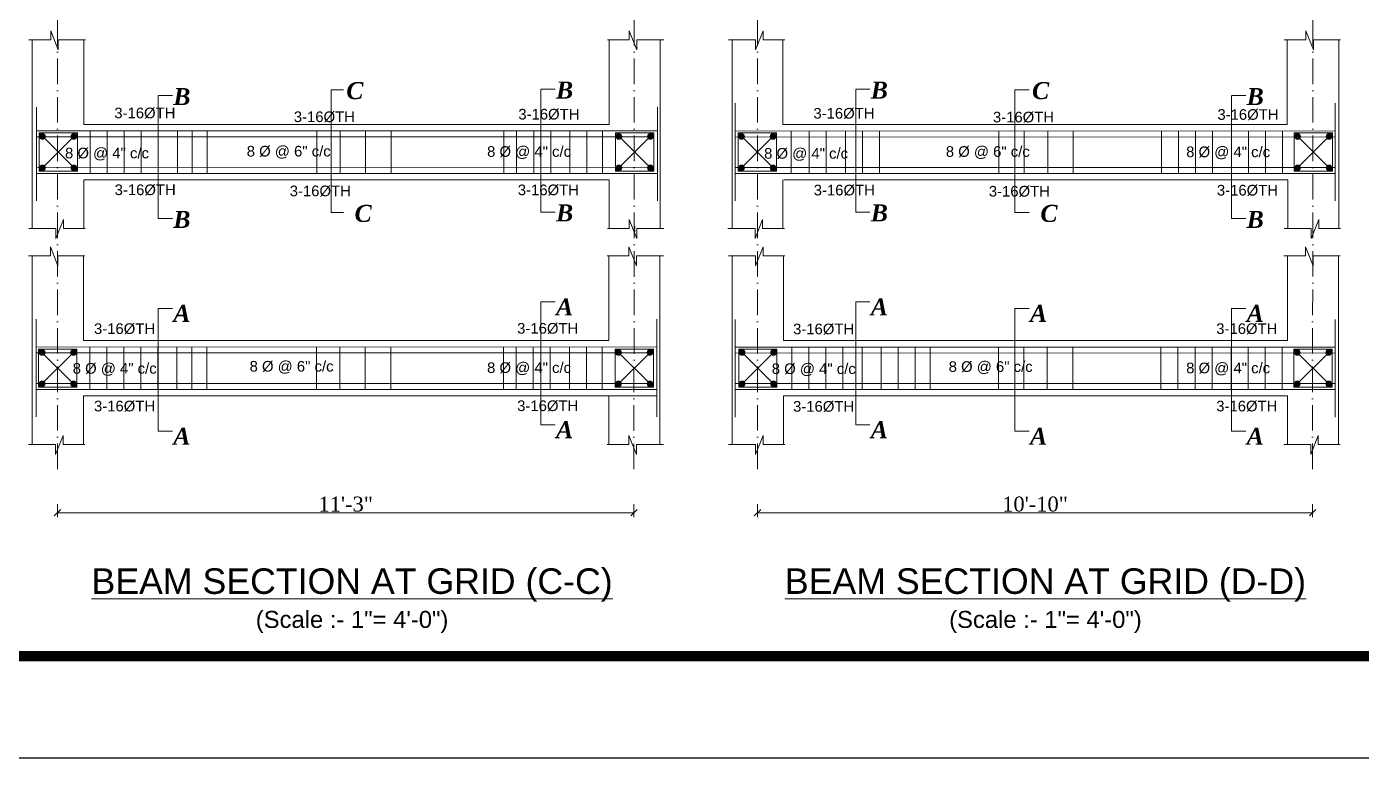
# Model space of a CAD drawing. Header units: inches. Extents: x -4737 to 13205, y 2479 to 13285.
# Drawn here: x 7877 to 8505, y 9074 to 9418 of the extents above; entities that cross this region are included whole.
import ezdxf

# ---------------------------------------------------------------- set-up
doc = ezdxf.new("R2010")
doc.units = ezdxf.units.IN
doc.header["$MEASUREMENT"] = 0
doc.linetypes.add('ACAD_ISO10W100', pattern=[18, 12, -3, 0, -3])
doc.linetypes.add('DASHEDX2', pattern=[1.5, 1, -0.5])
for name, color, linetype, lineweight in [('CL', 30, 'ACAD_ISO10W100', 13), ('dim', 172, 'Continuous', 9), ('dimen', 72, 'Continuous', 9), ('REINFORECMENT', 240, 'Continuous', 18), ('SLAB LINE', 47, 'Continuous', 18), ('STIRRUP LINE', 54, 'Continuous', 18), ('Text', 7, 'Continuous', 13), ('TEXT REAL', 93, 'Continuous', 18), ('TEXTT', 7, 'Continuous', 25)]:
    doc.layers.add(name, color=color, linetype=linetype, lineweight=lineweight)
doc.styles.add('kriss', font='arial.ttf', dxfattribs={"height": 7})
doc.styles.add('samar', font='times.ttf')
doc.styles.add('sb', font='timesbi.ttf', dxfattribs={"oblique": 3, "height": 8})
doc.dimstyles.new('Attic 1-48in96', dxfattribs={"dimtxt": 7, "dimasz": 3, "dimexe": 2, "dimexo": 1, "dimgap": 0.5, "dimtad": 1, "dimdec": 0, "dimlfac": 0.5, "dimzin": 3, "dimdsep": 46, "dimlunit": 4, "dimtxsty": 'samar', "dimblk": 'OBLIQUE', "dimcen": 0.09, "dimclrd": 1, "dimclre": 1, "dimadec": 0, "dimazin": 0, "dimtfac": 1, "dimtdec": 0, "dimtix": 1, "dimtmove": 1, "dimatfit": 2, "dimldrblk": 'Arrow 1', "dimfxl": 4, "dimfxlon": 1, "dimtolj": 1, "dimtzin": 0, "dimlwd": 13, "dimlwe": 13, "dimarcsym": 0})

# ---------------------------------------------------------------- blocks, each defined once
blk = doc.blocks.new('_OBLIQUE')
at = {"color": 0, "linetype": 'ByBlock'}
blk.add_line((-0.5, -0.5), (0.5, 0.5), dxfattribs=at)
blk = doc.blocks.new('*D556')
at = {"layer": 'Defpoints', "color": 0, "transparency": 16777216}
for p in [(7891.91, 9209.71), (8162.82, 9209.68), (8162.82, 9189.19)]:
    blk.add_point(p, dxfattribs=at)
at = {"layer": 'dimen', "color": 1, "lineweight": 13, "transparency": 16777216}
for p, q in [((7891.91, 9193.19), (7891.91, 9187.19)), ((7891.91, 9189.19), (8162.82, 9189.19)), ((8162.82, 9193.19), (8162.82, 9187.19))]:
    blk.add_line(p, q, dxfattribs=at)
at = {"layer": 'dimen', "color": 1, "lineweight": 13, "transparency": 16777216, "xscale": 3, "yscale": 3, "zscale": 3, "rotation": 180}
blk.add_blockref('_OBLIQUE', (7891.91, 9189.19), dxfattribs=at)
at = {"layer": 'dimen', "color": 1, "lineweight": 13, "transparency": 16777216, "xscale": 3, "yscale": 3, "zscale": 3}
blk.add_blockref('_OBLIQUE', (8162.82, 9189.19), dxfattribs=at)
at = {"layer": 'dimen', "color": 0, "transparency": 16777216, "insert": (8027.36, 9193.25), "char_height": 7, "attachment_point": 5, "style": 'samar'}
blk.add_mtext('\\A1;11\'-3"', dxfattribs=at)
blk = doc.blocks.new('Arrow 1')
at = {"layer": 'TEXTT'}
blk.add_hatch(color=256, dxfattribs=at).paths.add_polyline_path([(-1.01, 0.42), (-1.01, -0.42), (-0.01, 0)])
blk = doc.blocks.new('*D557')
at = {"layer": 'Defpoints', "color": 0, "transparency": 16777216}
for p in [(8220.87, 9209.71), (8481.74, 9209.71), (8481.74, 9189.19)]:
    blk.add_point(p, dxfattribs=at)
at = {"layer": 'dimen', "color": 1, "lineweight": 13, "transparency": 16777216}
for p, q in [((8220.87, 9193.19), (8220.87, 9187.19)), ((8220.87, 9189.19), (8481.74, 9189.19)), ((8481.74, 9193.19), (8481.74, 9187.19))]:
    blk.add_line(p, q, dxfattribs=at)
at = {"layer": 'dimen', "color": 1, "lineweight": 13, "transparency": 16777216, "xscale": 3, "yscale": 3, "zscale": 3, "rotation": 180}
blk.add_blockref('_OBLIQUE', (8220.87, 9189.19), dxfattribs=at)
at = {"layer": 'dimen', "color": 1, "lineweight": 13, "transparency": 16777216, "xscale": 3, "yscale": 3, "zscale": 3}
blk.add_blockref('_OBLIQUE', (8481.74, 9189.19), dxfattribs=at)
at = {"layer": 'dimen', "color": 0, "transparency": 16777216, "insert": (8351.3, 9193.25), "char_height": 7, "attachment_point": 5, "style": 'samar'}
blk.add_mtext('\\A1;10\'-10"', dxfattribs=at)

msp = doc.modelspace()

# ---------------------------------------------------------------- hatches: boundary and pattern name
at = {"layer": 'REINFORECMENT'}
for points in [[(7886.17, 9366.09, 1), (7883.57, 9366.09, 1)], [(7898.3, 9366.09, -1), (7900.9, 9366.09, -1)], [(8157.04, 9366.09, 1), (8154.44, 9366.09, 1)], [(8169.17, 9366.09, -1), (8171.77, 9366.09, -1)], [(8214.69, 9366.09, 1), (8212.08, 9366.09, 1)], [(8226.82, 9366.09, -1), (8229.42, 9366.09, -1)], [(8476, 9366.09, 1), (8473.4, 9366.09, 1)], [(8488.13, 9366.09, -1), (8490.73, 9366.09, -1)], [(7886.17, 9351.36, -1), (7883.57, 9351.36, -1)], [(7898.3, 9351.36, 1), (7900.9, 9351.36, 1)], [(8157.04, 9351.36, -1), (8154.44, 9351.36, -1)], [(8169.17, 9351.36, 1), (8171.77, 9351.36, 1)], [(8214.69, 9351.36, -1), (8212.08, 9351.36, -1)], [(8226.82, 9351.36, 1), (8229.42, 9351.36, 1)], [(8476, 9351.36, -1), (8473.4, 9351.36, -1)], [(8488.13, 9351.36, 1), (8490.73, 9351.36, 1)], [(7886, 9264.55, 1), (7883.39, 9264.55, 1)], [(7898.12, 9264.55, -1), (7900.73, 9264.55, -1)], [(8156.87, 9264.55, 1), (8154.26, 9264.55, 1)], [(8168.99, 9264.55, -1), (8171.6, 9264.55, -1)], [(8214.95, 9264.55, 1), (8212.35, 9264.55, 1)], [(8227.08, 9264.55, -1), (8229.68, 9264.55, -1)], [(8475.82, 9264.55, 1), (8473.22, 9264.55, 1)], [(8487.95, 9264.55, -1), (8490.55, 9264.55, -1)], [(7886, 9249.82, -1), (7883.39, 9249.82, -1)], [(7898.12, 9249.82, 1), (7900.73, 9249.82, 1)], [(8156.87, 9249.82, -1), (8154.26, 9249.82, -1)], [(8168.99, 9249.82, 1), (8171.6, 9249.82, 1)], [(8214.95, 9249.82, -1), (8212.35, 9249.82, -1)], [(8227.08, 9249.82, 1), (8229.68, 9249.82, 1)], [(8475.82, 9249.82, -1), (8473.22, 9249.82, -1)], [(8487.95, 9249.82, 1), (8490.55, 9249.82, 1)]]:
    msp.add_hatch(color=256, dxfattribs=at).paths.add_polyline_path(points)

# ---------------------------------------------------------------- linework, layer by layer
at = {"color": 4, "linetype": 'DASHEDX2'}
msp.add_line((8163.11, 9323.75), (8163.11, 9320.71), dxfattribs=at)
msp.add_lwpolyline([(6193.59, 9073.79), (6193.59, 11318.83), (9368.39, 11318.83), (9368.39, 9073.79)], close=True)
at = {"const_width": 4.8}
msp.add_lwpolyline([(9320.39, 9121.79), (9320.39, 11270.83), (6337.59, 11270.83), (6337.59, 9121.79)], close=True, dxfattribs=at)
at = {"layer": 'CL'}
for p, q in [((7891.91, 9209.71), (7892.01, 9680.67)), ((8162.82, 9209.68), (8162.91, 9680.6)), ((8220.87, 9209.71), (8220.96, 9680.7)), ((8481.74, 9209.71), (8481.83, 9680.7))]:
    msp.add_line(p, q, dxfattribs=at)
at = {"layer": 'dim', "ltscale": 5}
for p, q in [((7945.94, 9385.33), (7939.24, 9385.33)), ((7939.24, 9385.18), (7939.24, 9347.63)), ((8026.24, 9388), (8020.53, 9388)), ((8020.53, 9388), (8020.53, 9350.44)), ((8125.81, 9388.38), (8119.1, 9388.38)), ((8119.1, 9388.23), (8119.1, 9350.67)), ((8273.71, 9388.38), (8267.01, 9388.38)), ((8267.01, 9388.23), (8267.01, 9350.67)), ((8348.53, 9388), (8341.83, 9388)), ((8341.83, 9388), (8341.83, 9350.44)), ((8450.35, 9385.33), (8443.64, 9385.33)), ((8443.64, 9385.18), (8443.64, 9347.63)), ((7939.24, 9365.01), (7939.24, 9327.46)), ((8020.53, 9367.82), (8020.53, 9330.27)), ((8119.1, 9368.06), (8119.1, 9330.5)), ((8267.01, 9368.06), (8267.01, 9330.5)), ((8341.83, 9367.82), (8341.83, 9330.27)), ((8443.64, 9365.01), (8443.64, 9327.46)), ((7939.24, 9327.46), (7945.94, 9327.46)), ((8020.53, 9330.27), (8026.24, 9330.27)), ((8119.1, 9330.5), (8125.81, 9330.5)), ((8267.01, 9330.5), (8273.71, 9330.5)), ((8341.83, 9330.27), (8348.53, 9330.27)), ((8443.64, 9327.46), (8450.35, 9327.46)), ((7945.94, 9285.24), (7939.24, 9285.24)), ((7939.24, 9285.24), (7939.24, 9247.68)), ((8125.81, 9288.29), (8119.1, 9288.29)), ((8119.1, 9288.29), (8119.1, 9250.73)), ((8273.71, 9288.29), (8267.01, 9288.29)), ((8267.01, 9288.29), (8267.01, 9250.73)), ((8348.53, 9285.24), (8341.83, 9285.24)), ((8341.83, 9285.24), (8341.83, 9247.68)), ((8450.35, 9285.24), (8443.64, 9285.24)), ((8443.64, 9285.24), (8443.64, 9247.68)), ((7939.24, 9265.07), (7939.24, 9227.51)), ((8119.1, 9268.11), (8119.1, 9230.56)), ((8267.01, 9268.11), (8267.01, 9230.56)), ((8341.83, 9265.07), (8341.83, 9227.51)), ((8443.64, 9265.07), (8443.64, 9227.51)), ((7939.24, 9227.51), (7945.94, 9227.51)), ((8119.1, 9230.56), (8125.81, 9230.56)), ((8267.01, 9230.56), (8273.71, 9230.56)), ((8341.83, 9227.51), (8348.53, 9227.51)), ((8443.64, 9227.51), (8450.35, 9227.51))]:
    msp.add_line(p, q, dxfattribs=at)
at = {"layer": 'dim', "ltscale": 3}
for p, q in [((7883.24, 9349.73), (7901.24, 9367.73)), ((7883.24, 9367.73), (7901.24, 9349.73)), ((8172.11, 9349.73), (8154.11, 9367.73)), ((8172.11, 9367.73), (8154.11, 9349.73)), ((8211.75, 9349.73), (8229.75, 9367.73)), ((8211.75, 9367.73), (8229.75, 9349.73)), ((8473.06, 9349.73), (8491.06, 9367.73)), ((8473.06, 9367.73), (8491.06, 9349.73)), ((7883.06, 9248.18), (7901.06, 9266.18)), ((7883.06, 9266.18), (7901.06, 9248.18)), ((8171.93, 9248.18), (8153.93, 9266.18)), ((8171.93, 9266.18), (8153.93, 9248.18)), ((8212.02, 9248.18), (8230.02, 9266.18)), ((8212.02, 9266.18), (8230.02, 9248.18)), ((8472.89, 9248.18), (8490.89, 9266.18)), ((8472.89, 9266.18), (8490.89, 9248.18))]:
    msp.add_line(p, q, dxfattribs=at)
at = {"layer": 'dim', "ltscale": 5}
for points in [[(7878.51, 9411.55), (7888.72, 9411.55), (7888.72, 9415.74), (7892.28, 9406.84), (7892.28, 9411.57), (7905, 9411.57)], [(8150.38, 9411.55), (8160.59, 9411.55), (8160.59, 9415.74), (8164.15, 9406.84), (8164.15, 9411.57), (8176.87, 9411.57)], [(8233.75, 9411.55), (8223.53, 9411.55), (8223.53, 9415.74), (8219.97, 9406.84), (8219.97, 9411.57), (8207.26, 9411.57)], [(8468.33, 9411.55), (8478.55, 9411.55), (8478.55, 9415.74), (8482.11, 9406.84), (8482.11, 9411.57), (8494.82, 9411.57)], [(7904.97, 9322.81), (7894.75, 9322.81), (7894.75, 9327), (7891.19, 9318.09), (7891.19, 9322.83), (7878.48, 9322.83)], [(8150.38, 9322.81), (8160.59, 9322.81), (8160.59, 9327), (8164.15, 9318.09), (8164.15, 9322.83), (8176.87, 9322.83)], [(8233.48, 9322.8), (8223.26, 9322.8), (8223.26, 9327), (8219.7, 9318.09), (8219.7, 9322.83), (8206.99, 9322.83)], [(8494.79, 9322.81), (8484.58, 9322.81), (8484.58, 9327), (8481.02, 9318.09), (8481.02, 9322.83), (8468.3, 9322.83)], [(7878.33, 9310), (7888.55, 9310), (7888.55, 9314.2), (7892.11, 9305.29), (7892.11, 9310.03), (7904.82, 9310.03)], [(8150.2, 9310), (8160.42, 9310), (8160.42, 9314.2), (8163.98, 9305.29), (8163.98, 9310.03), (8176.69, 9310.03)], [(8233.75, 9310), (8223.53, 9310), (8223.53, 9314.2), (8219.97, 9305.29), (8219.97, 9310.03), (8207.26, 9310.03)], [(8468.16, 9310), (8478.37, 9310), (8478.37, 9314.2), (8481.93, 9305.29), (8481.93, 9310.03), (8494.65, 9310.03)], [(7904.79, 9221.26), (7894.57, 9221.26), (7894.57, 9225.46), (7891.01, 9216.55), (7891.01, 9221.28), (7878.3, 9221.28)], [(8150.2, 9221.26), (8160.42, 9221.26), (8160.42, 9225.46), (8163.98, 9216.55), (8163.98, 9221.28), (8176.69, 9221.28)], [(8233.75, 9221.26), (8223.53, 9221.26), (8223.53, 9225.46), (8219.97, 9216.55), (8219.97, 9221.28), (8207.26, 9221.28)], [(8233.75, 9221.26), (8223.53, 9221.26), (8223.53, 9225.46), (8219.97, 9216.55), (8219.97, 9221.28), (8207.26, 9221.28)], [(8494.62, 9221.26), (8484.4, 9221.26), (8484.4, 9225.46), (8480.84, 9216.55), (8480.84, 9221.28), (8468.13, 9221.28)]]:
    msp.add_lwpolyline(points, dxfattribs=at)
at = {"layer": 'REINFORECMENT'}
for p, q in [((7882.04, 9379.86), (7882.04, 9335.9)), ((8173.81, 9379.86), (8173.81, 9335.9)), ((8210.39, 9381.7), (8210.39, 9335.82)), ((8492.36, 9381.7), (8492.36, 9335.82)), ((8173.81, 9368.68), (7882.04, 9368.66)), ((8172.11, 9365.88), (7882.04, 9365.86)), ((8492.36, 9368.66), (8210.39, 9368.63)), ((8492.36, 9365.86), (8210.39, 9365.83)), ((8172.11, 9351.58), (7882.04, 9351.56)), ((8492.36, 9351.56), (8210.39, 9351.53)), ((8173.81, 9348.69), (7882.04, 9348.69)), ((8492.36, 9348.69), (8210.39, 9348.69)), ((7881.86, 9280.24), (7881.86, 9234.36)), ((8173.63, 9280.24), (8173.63, 9234.36)), ((8210.39, 9280.09), (8210.39, 9234.21)), ((8492.36, 9280.09), (8492.36, 9234.21)), ((8173.63, 9267.14), (7881.86, 9267.11)), ((8171.93, 9264.34), (7881.86, 9264.31)), ((8492.36, 9267.11), (8210.39, 9267.09)), ((8492.36, 9264.32), (8210.39, 9264.29)), ((8172.11, 9250.04), (7881.86, 9250.01)), ((8173.63, 9247.15), (7881.86, 9247.15)), ((8492.36, 9250.01), (8210.39, 9249.99)), ((8492.36, 9247.15), (8210.39, 9247.15))]:
    msp.add_line(p, q, dxfattribs=at)
for points in [[(7901.24, 9349.73), (7883.24, 9349.73), (7883.24, 9367.73), (7901.24, 9367.73)], [(8154.11, 9349.73), (8172.11, 9349.73), (8172.11, 9367.73), (8154.11, 9367.73)], [(8229.75, 9349.73), (8211.75, 9349.73), (8211.75, 9367.73), (8229.75, 9367.73)], [(8491.06, 9349.73), (8473.06, 9349.73), (8473.06, 9367.73), (8491.06, 9367.73)], [(7901.06, 9248.18), (7883.06, 9248.18), (7883.06, 9266.18), (7901.06, 9266.18)], [(8153.93, 9248.18), (8171.93, 9248.18), (8171.93, 9266.18), (8153.93, 9266.18)], [(8230.02, 9248.18), (8212.02, 9248.18), (8212.02, 9266.18), (8230.02, 9266.18)], [(8490.89, 9248.18), (8472.89, 9248.18), (8472.89, 9266.18), (8490.89, 9266.18)]]:
    msp.add_lwpolyline(points, close=True, dxfattribs=at)
for centre in [(7884.87, 9366.09), (7899.6, 9366.09), (8155.74, 9366.09), (8170.47, 9366.09), (8213.38, 9366.09), (8228.12, 9366.09), (8474.7, 9366.09), (8489.43, 9366.09), (7884.87, 9351.36), (7899.6, 9351.36), (8155.74, 9351.36), (8170.47, 9351.36), (8213.38, 9351.36), (8228.12, 9351.36), (8474.7, 9351.36), (8489.43, 9351.36), (7884.69, 9264.55), (7899.43, 9264.55), (8155.56, 9264.55), (8170.3, 9264.55), (8213.65, 9264.55), (8228.38, 9264.55), (8474.52, 9264.55), (8489.25, 9264.55), (7884.69, 9249.82), (7899.43, 9249.82), (8155.56, 9249.82), (8170.3, 9249.82), (8213.65, 9249.82), (8228.38, 9249.82), (8474.52, 9249.82), (8489.25, 9249.82)]:
    msp.add_circle(centre, 1.3, dxfattribs=at)
at = {"layer": 'SLAB LINE'}
for p, q in [((7879.97, 9411.55), (7879.97, 9322.83)), ((7904.24, 9411.55), (7904.24, 9371.73)), ((8151.11, 9411.55), (8151.11, 9371.73)), ((8175.11, 9411.57), (8175.11, 9371.73)), ((8209.02, 9322.83), (8209.02, 9411.57)), ((8232.75, 9411.55), (8232.75, 9371.73)), ((8469.8, 9411.55), (8469.8, 9371.73)), ((8494.06, 9411.55), (8494.06, 9322.81)), ((8087.11, 9371.73), (7904.24, 9371.73)), ((8051.16, 9371.73), (8151.11, 9371.73)), ((8175.11, 9371.73), (8175.11, 9371.73)), ((8175.11, 9371.73), (8175.11, 9322.83)), ((8469.8, 9371.73), (8232.75, 9371.73)), ((7904.24, 9345.73), (8087.11, 9345.73)), ((7904.24, 9345.73), (7904.24, 9322.81)), ((8085.56, 9345.73), (8151.11, 9345.73)), ((8151.11, 9345.73), (8151.11, 9322.81)), ((8175.11, 9345.73), (8175.11, 9322.83)), ((8232.75, 9345.73), (8232.75, 9322.8)), ((8233.19, 9345.73), (8470.06, 9345.73)), ((8470.06, 9345.73), (8470.06, 9322.83)), ((7880.06, 9310.03), (7880.06, 9221.28)), ((7904.06, 9310), (7904.06, 9270.18)), ((8150.93, 9310), (8150.93, 9270.18)), ((8174.93, 9310.03), (8174.93, 9270.18)), ((8174.93, 9310.03), (8174.93, 9244.18)), ((8209.02, 9310.03), (8209.02, 9221.28)), ((8233.02, 9310), (8233.02, 9270.18)), ((8469.89, 9310.03), (8469.89, 9270.18)), ((8493.89, 9310), (8493.89, 9221.26)), ((8086.93, 9270.18), (7904.06, 9270.18)), ((8073.62, 9270.18), (8150.93, 9270.18)), ((8469.89, 9270.18), (8233.02, 9270.18)), ((7904.06, 9244.18), (8086.93, 9244.18)), ((7904.06, 9244.18), (7904.06, 9221.26)), ((8086.15, 9244.18), (8150.93, 9244.18)), ((8150.93, 9244.18), (8150.93, 9221.26)), ((8173.63, 9244.18), (8150.93, 9244.18)), ((8174.93, 9244.18), (8174.93, 9221.28)), ((8233.02, 9244.18), (8469.89, 9244.18)), ((8233.02, 9244.18), (8233.02, 9221.26)), ((8469.89, 9244.18), (8469.89, 9221.28))]:
    msp.add_line(p, q, dxfattribs=at)
at = {"layer": 'STIRRUP LINE'}
for p, q in [((7907.24, 9348.69), (7907.24, 9368.68)), ((7915.24, 9348.69), (7915.24, 9368.68)), ((7923.24, 9348.69), (7923.24, 9368.68)), ((7931.24, 9348.69), (7931.24, 9368.68)), ((7939.24, 9348.69), (7939.24, 9368.68)), ((7939.24, 9348.69), (7939.24, 9368.68)), ((7948.24, 9348.69), (7948.24, 9368.68)), ((7955.24, 9348.69), (7955.24, 9368.68)), ((7955.24, 9348.69), (7955.24, 9368.68)), ((7962.24, 9348.69), (7962.24, 9368.68)), ((8013.73, 9348.69), (8013.73, 9368.68)), ((8024.73, 9348.69), (8024.73, 9368.68)), ((8024.73, 9348.69), (8024.73, 9368.68)), ((8036.73, 9348.69), (8036.73, 9368.68)), ((8048.73, 9348.69), (8048.73, 9368.68)), ((8101.69, 9348.69), (8101.69, 9368.68)), ((8107.69, 9348.69), (8107.69, 9368.68)), ((8115.69, 9348.69), (8115.69, 9368.68)), ((8123.69, 9348.69), (8123.69, 9368.68)), ((8132.69, 9348.69), (8132.69, 9368.68)), ((8140.69, 9348.69), (8140.69, 9368.68)), ((8147.98, 9348.69), (8147.98, 9368.68)), ((8236.75, 9348.69), (8236.75, 9368.68)), ((8245.19, 9348.69), (8245.19, 9368.68)), ((8253.19, 9348.69), (8253.19, 9368.68)), ((8262.19, 9348.69), (8262.19, 9368.68)), ((8270.19, 9348.69), (8270.19, 9368.68)), ((8270.19, 9348.69), (8270.19, 9368.68)), ((8278.19, 9348.69), (8278.19, 9368.68)), ((8334.24, 9348.69), (8334.24, 9368.68)), ((8346.23, 9348.69), (8346.23, 9368.68)), ((8357.23, 9348.69), (8357.23, 9368.68)), ((8369.23, 9348.69), (8369.23, 9368.68)), ((8410.64, 9348.69), (8410.64, 9368.68)), ((8418.64, 9348.69), (8418.64, 9368.68)), ((8426.64, 9348.69), (8426.64, 9368.68)), ((8434.64, 9348.69), (8434.64, 9368.68)), ((8443.64, 9348.69), (8443.64, 9368.68)), ((8451.64, 9348.69), (8451.64, 9368.68)), ((8459.64, 9348.69), (8459.64, 9368.68)), ((8467.64, 9348.69), (8467.64, 9368.68)), ((7907.06, 9247.15), (7907.06, 9267.14)), ((7915.06, 9247.15), (7915.06, 9267.14)), ((7923.06, 9247.15), (7923.06, 9267.14)), ((7931.06, 9247.15), (7931.06, 9267.14)), ((7931.06, 9247.15), (7931.06, 9267.14)), ((7939.06, 9247.15), (7939.06, 9267.14)), ((7948.06, 9247.15), (7948.06, 9267.14)), ((7955.06, 9247.15), (7955.06, 9267.14)), ((7962.06, 9247.15), (7962.06, 9267.14)), ((8013.55, 9247.15), (8013.55, 9267.14)), ((8024.55, 9247.15), (8024.55, 9267.14)), ((8024.55, 9247.15), (8024.55, 9267.14)), ((8036.55, 9247.15), (8036.55, 9267.14)), ((8048.55, 9247.15), (8048.55, 9267.14)), ((8101.51, 9247.15), (8101.51, 9267.14)), ((8107.51, 9247.15), (8107.51, 9267.14)), ((8115.51, 9247.15), (8115.51, 9267.14)), ((8123.51, 9247.15), (8123.51, 9267.14)), ((8132.51, 9247.15), (8132.51, 9267.14)), ((8140.51, 9247.15), (8140.51, 9267.14)), ((8147.81, 9247.15), (8147.81, 9267.14)), ((8237.02, 9247.15), (8237.02, 9267.14)), ((8245.02, 9247.15), (8245.02, 9267.14)), ((8253.02, 9247.15), (8253.02, 9267.14)), ((8261.02, 9247.15), (8261.02, 9267.14)), ((8261.02, 9247.15), (8261.02, 9267.14)), ((8270.02, 9247.15), (8270.02, 9267.14)), ((8279.02, 9247.15), (8279.02, 9267.14)), ((8287.02, 9247.15), (8287.02, 9267.14)), ((8295.02, 9247.15), (8295.02, 9267.14)), ((8302.02, 9247.15), (8302.02, 9267.14)), ((8334.06, 9247.15), (8334.06, 9267.14)), ((8346.06, 9247.15), (8346.06, 9267.14)), ((8357.06, 9247.15), (8357.06, 9267.14)), ((8369.06, 9247.15), (8369.06, 9267.14)), ((8410.47, 9247.15), (8410.47, 9267.14)), ((8418.47, 9247.15), (8418.47, 9267.14)), ((8426.47, 9247.15), (8426.47, 9267.14)), ((8434.47, 9247.15), (8434.47, 9267.14)), ((8443.47, 9247.15), (8443.47, 9267.14)), ((8451.47, 9247.15), (8451.47, 9267.14)), ((8459.47, 9247.15), (8459.47, 9267.14)), ((8467.47, 9247.15), (8467.47, 9267.14))]:
    msp.add_line(p, q, dxfattribs=at)

# ---------------------------------------------------------------- texts
at = {"color": 7, "linetype": 'ByBlock', "style": 'sb'}
for s, p in [('B', (7946.32, 9380.85)), ('C', (8027.61, 9383.66)), ('B', (8126.18, 9383.89)), ('B', (8274.09, 9383.89)), ('C', (8349.9, 9383.66)), ('B', (8450.72, 9380.85)), ('C', (8031.51, 9325.93)), ('B', (8126.18, 9326.17)), ('B', (8274.09, 9326.17)), ('C', (8353.8, 9325.93)), ('B', (7946.32, 9323.12)), ('B', (8450.72, 9323.12)), ('A', (8126.18, 9281.97)), ('A', (8274.09, 9281.97)), ('A', (7946.32, 9278.93)), ('A', (8348.9, 9278.93)), ('A', (8450.72, 9278.93)), ('A', (8126.18, 9224.24)), ('A', (8274.09, 9224.24)), ('A', (7946.32, 9221.2)), ('A', (8348.9, 9221.2)), ('A', (8450.72, 9221.2))]:
    msp.add_text(s, height=8, dxfattribs=at).set_placement(p)
at = {"layer": 'Text', "linetype": 'ByBlock', "char_height": 5, "style": 'kriss'}
for s, insert, width, attachment_point in [('3-16ØTH', (7918.61, 9379.63), 199.8215, 1), ('3-16ØTH', (8002.97, 9377.85), 47.7236, 1), ('3-16ØTH', (8108.47, 9379.06), 199.8215, 1), ('3-16ØTH', (8247.14, 9379.48), 199.8215, 1), ('3-16ØTH', (8331.5, 9377.7), 47.7236, 1), ('3-16ØTH', (8436.99, 9378.91), 199.8215, 1), ('8 Ø @ 4" c/c', (7934.9, 9360.79), 49.5162, 3), ('8 Ø @ 6" c/c', (8020.3, 9361.66), 153.5562, 3), ('8 Ø @ 4" c/c', (8133.25, 9361.51), 46.5562, 3), ('8 Ø @ 4" c/c', (8263.43, 9360.64), 49.5162, 3), ('8 Ø @ 6" c/c', (8348.82, 9361.51), 153.5562, 3), ('8 Ø @ 4" c/c', (8461.77, 9361.36), 46.5562, 3), ('3-16ØTH', (7947.48, 9343.53), 95.8215, 3), ('3-16ØTH', (8029.76, 9342.99), 33.7236, 3), ('3-16ØTH', (8136.96, 9343.48), 95.8215, 3), ('3-16ØTH', (8276.01, 9343.38), 95.8215, 3), ('3-16ØTH', (8358.29, 9342.84), 33.7236, 3), ('3-16ØTH', (8465.48, 9343.33), 95.8215, 3), ('3-16ØTH', (7937.78, 9278.25), 96.8215, 3), ('3-16ØTH', (8136.65, 9278.4), 95.8215, 3), ('3-16ØTH', (8266.3, 9278.1), 96.8215, 3), ('3-16ØTH', (8465.17, 9278.25), 95.8215, 3), ('8 Ø @ 4" c/c', (7938.52, 9259.58), 51.5162, 3), ('8 Ø @ 6" c/c', (8021.64, 9260.56), 155.5562, 3), ('8 Ø @ 4" c/c', (8133.25, 9259.92), 46.5562, 3), ('8 Ø @ 4" c/c', (8267.04, 9259.43), 51.5162, 3), ('8 Ø @ 6" c/c', (8350.16, 9260.41), 155.5562, 3), ('8 Ø @ 4" c/c', (8461.77, 9259.77), 46.5562, 3), ('3-16ØTH', (7937.78, 9241.86), 96.8215, 3), ('3-16ØTH', (8136.65, 9242.01), 95.8215, 3), ('3-16ØTH', (8266.3, 9241.71), 96.8215, 3), ('3-16ØTH', (8465.17, 9241.86), 95.8215, 3)]:
    msp.add_mtext(s, dxfattribs=dict(at, insert=insert, width=width, attachment_point=attachment_point))
at = {"layer": 'TEXT REAL', "char_height": 12, "width": 325.6467, "attachment_point": 5, "style": 'kriss'}
for s, insert in [('{\\LBEAM SECTION AT GRID (C-C)\\P\\H0.6667x;\\l(Scale :- 1"= 4\'-0")}', (8030.35, 9147.87)), ('{\\LBEAM SECTION AT GRID (D-D)\\P\\H0.6667x;\\l(Scale :- 1"= 4\'-0")}', (8356.19, 9147.87))]:
    msp.add_mtext(s, dxfattribs=dict(at, insert=insert))

# ---------------------------------------------------------------- dimensions: what is measured, and where the dimension line sits
at = {"layer": 'dimen'}
for base, p1, p2, picture, middle in [((8162.82, 9189.19), (7891.91, 9209.71), (8162.82, 9209.68), '*D556', (8027.36, 9193.25)), ((8481.74, 9189.19), (8220.87, 9209.71), (8481.74, 9209.71), '*D557', (8351.3, 9193.25))]:
    dim = msp.add_linear_dim(base=base, p1=p1, p2=p2, dimstyle='Attic 1-48in96', dxfattribs=at)
    dim.commit()
    dim.dimension.update_dxf_attribs({"geometry": picture, "text_midpoint": middle})

doc.saveas('drawing.dxf')
